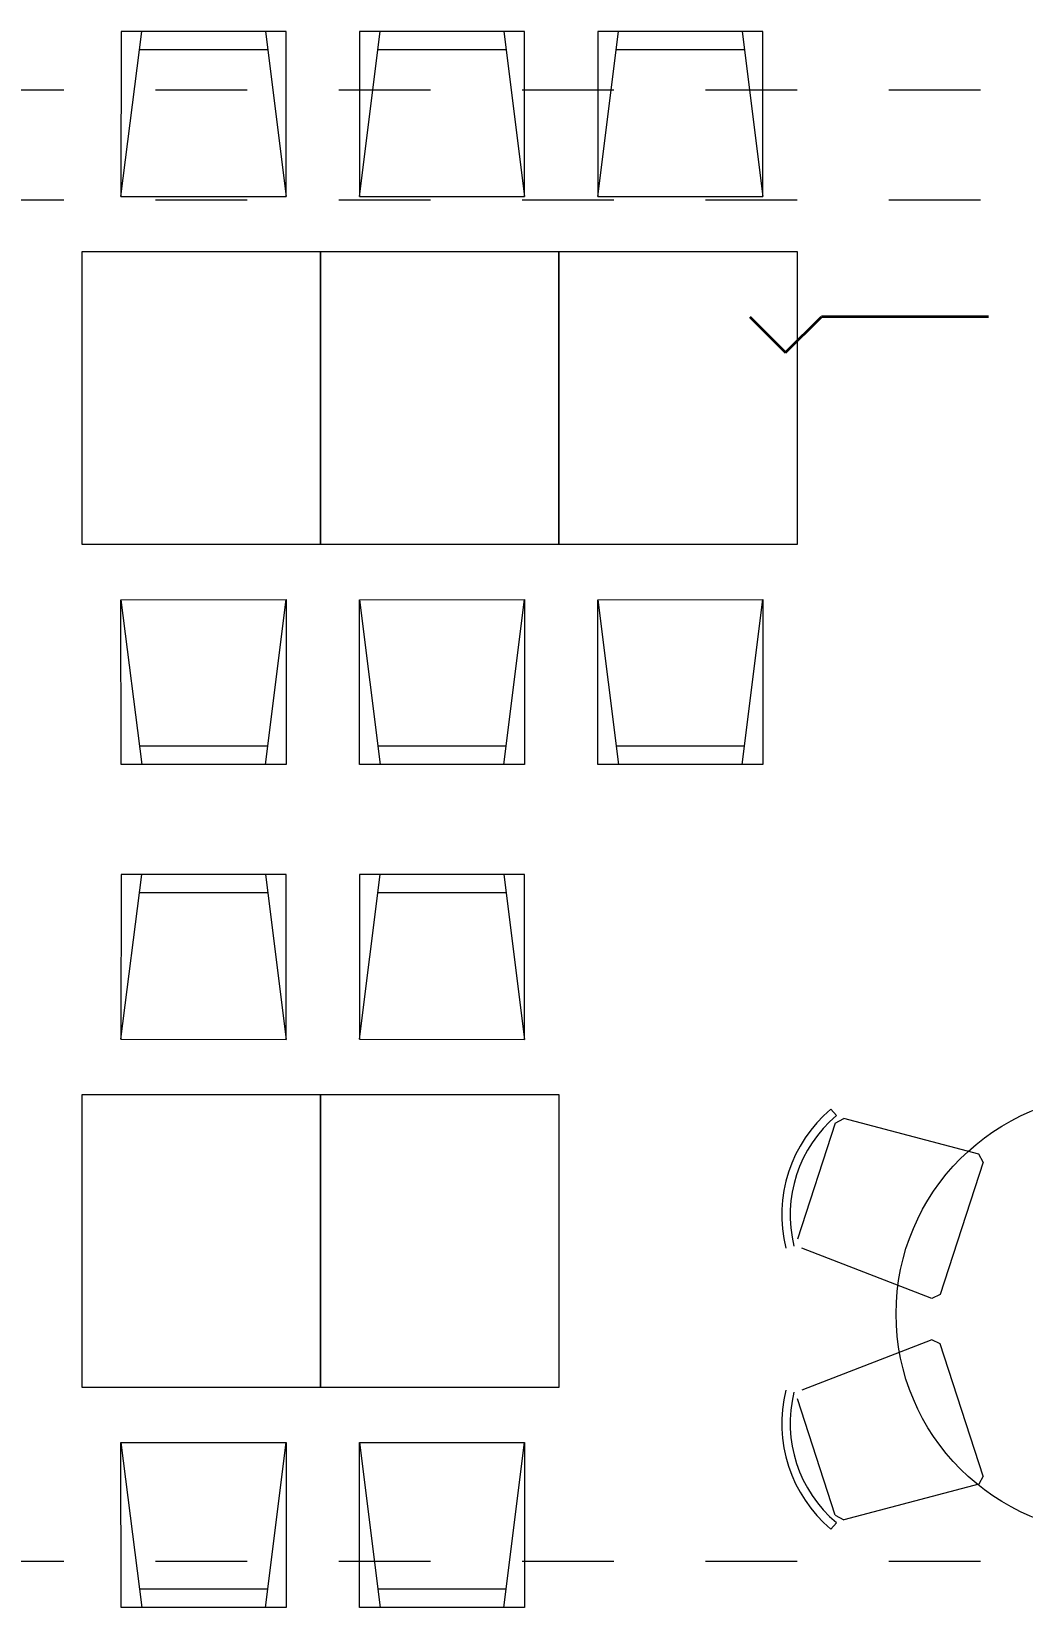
# Model space of a CAD drawing. Header units: centimetres. Extents: x -26724 to 60145, y -23645 to 6771.
# Drawn here: x -15427.4 to -15157.2, y 1428.9 to 1858.9 of the extents above; entities that cross this region are included whole.
import ezdxf

# ---------------------------------------------------------------- set-up
doc = ezdxf.new("R2010")
doc.units = ezdxf.units.CM
for name, pattern in [('ACAD_ISO04W100', [30, 24, -3, 0, -3]), ('AUSGEZOGEN', [0]), ('DALEKOVOD_VN', [5, 2.5, -2.5])]:
    doc.linetypes.add(name, pattern=pattern)
doc.layers.add('3.IZGLED 2', color=7, linetype='Continuous', lineweight=9, true_color=0x4a4a4a)
doc.layers.add('IZGLED 2', color=253, linetype='Continuous', lineweight=9, true_color=0x828282)
doc.layers.add('4.KOTE', color=88, linetype='Continuous', lineweight=15)
doc.styles.get("Standard").update_dxf_attribs({"font": 'calibri.ttf'})
doc.dimstyles.new('ja 1 50', dxfattribs={"dimtxt": 10, "dimasz": 5, "dimexe": 5, "dimexo": 5, "dimgap": 1, "dimtad": 1, "dimdec": 0, "dimtxsty": 'Standard', "dimblk": 'ARCHTICK', "dimcen": 2.5, "dimclrd": 256, "dimclrt": 7, "dimadec": 0, "dimazin": 0, "dimtfac": 1, "dimtdec": 0, "dimtix": 1, "dimtmove": 1, "dimatfit": 3, "dimldrblk": 'ARCHTICK', "dimfxl": 10, "dimfxlon": 1, "dimlwd": 0, "dimlwe": 9, "dimarcsym": 0})

# ---------------------------------------------------------------- blocks, each defined once
blk = doc.blocks.new('_ArchTick')
at = {"color": 0, "linetype": 'ByBlock', "const_width": 0.15}
blk.add_lwpolyline([(-0.5, -0.5), (0.5, 0.5)], dxfattribs=at)
blk = doc.blocks.new('*D2089')
at = {"layer": '4.KOTE', "color": 0, "lineweight": 9, "transparency": 16777216}
for p, q in [((-6.71, 1833.89), (-18.93, 1833.89)), ((-23.93, 1743.89), (-8.93, 1743.89))]:
    blk.add_line(p, q, dxfattribs=at)
at = {"layer": '4.KOTE', "lineweight": 0, "transparency": 16777216}
blk.add_line((-13.93, 1833.89), (-13.93, 1743.89), dxfattribs=at)
at = {"layer": 'Defpoints', "color": 0, "transparency": 16777216}
for p in [(0, 1833.89, 13.5), (-18710.07, 1743.89, 13.5), (-13.93, 1743.89)]:
    blk.add_point(p, dxfattribs=at)
at = {"layer": '4.KOTE', "lineweight": 0, "transparency": 16777216, "xscale": 5, "yscale": 5, "zscale": 5}
for p, rotation in [((-13.93, 1833.89), 90), ((-13.93, 1743.89), 270)]:
    blk.add_blockref('_ArchTick', p, dxfattribs=dict(at, rotation=rotation))
at = {"layer": '4.KOTE', "color": 7, "transparency": 16777216, "insert": (-20.05, 1788.89), "char_height": 10, "attachment_point": 5, "rotation": 90}
blk.add_mtext('90', dxfattribs=at)

msp = doc.modelspace()

# ---------------------------------------------------------------- linework, layer by layer
at = {"layer": '3.IZGLED 2', "transparency": 33554687}
for p, q in [((-15402.98, 1813.91, 13.5), (-15397.33, 1858.91, 13.5)), ((-15402.96, 1858.91, 13.5), (-15402.98, 1813.91, 13.5)), ((-15357.96, 1858.89, 13.5), (-15402.96, 1858.91, 13.5)), ((-15402.96, 1858.91, 13.5), (-15402.96, 1858.91, 13.5)), ((-15363.58, 1858.89, 13.5), (-15357.98, 1813.89, 13.5)), ((-15357.98, 1813.89, 13.5), (-15357.96, 1858.89, 13.5)), ((-15337.98, 1813.91, 13.5), (-15332.33, 1858.91, 13.5)), ((-15337.96, 1858.91, 13.5), (-15337.98, 1813.91, 13.5)), ((-15292.96, 1858.89, 13.5), (-15337.96, 1858.91, 13.5)), ((-15337.96, 1858.91, 13.5), (-15337.96, 1858.91, 13.5)), ((-15298.58, 1858.89, 13.5), (-15292.98, 1813.89, 13.5)), ((-15292.98, 1813.89, 13.5), (-15292.96, 1858.89, 13.5)), ((-15272.98, 1813.91, 13.5), (-15267.33, 1858.91, 13.5)), ((-15272.96, 1858.91, 13.5), (-15272.98, 1813.91, 13.5)), ((-15227.96, 1858.89, 13.5), (-15272.96, 1858.91, 13.5)), ((-15272.96, 1858.91, 13.5), (-15272.96, 1858.91, 13.5)), ((-15233.58, 1858.89, 13.5), (-15227.98, 1813.89, 13.5)), ((-15227.98, 1813.89, 13.5), (-15227.96, 1858.89, 13.5)), ((-15362.96, 1853.89, 13.5), (-15397.96, 1853.91, 13.5)), ((-15297.96, 1853.89, 13.5), (-15332.96, 1853.91, 13.5)), ((-15232.96, 1853.89, 13.5), (-15267.96, 1853.91, 13.5)), ((-15402.98, 1813.91, 13.5), (-15357.98, 1813.89, 13.5)), ((-15337.98, 1813.91, 13.5), (-15292.98, 1813.89, 13.5)), ((-15272.98, 1813.91, 13.5), (-15227.98, 1813.89, 13.5)), ((-15413.6, 1718.89, 13.5), (-15413.6, 1798.89, 13.5)), ((-15413.6, 1798.89, 13.5), (-15348.6, 1798.89, 13.5)), ((-15348.6, 1798.89, 13.5), (-15348.6, 1718.89, 13.5)), ((-15348.6, 1718.89, 13.5), (-15348.6, 1798.89, 13.5)), ((-15348.6, 1798.89, 13.5), (-15283.6, 1798.89, 13.5)), ((-15283.6, 1798.89, 13.5), (-15283.6, 1718.89, 13.5)), ((-15283.6, 1718.89, 13.5), (-15283.6, 1798.89, 13.5)), ((-15283.6, 1798.89, 13.5), (-15218.6, 1798.89, 13.5)), ((-15218.6, 1798.89, 13.5), (-15218.6, 1718.89, 13.5)), ((-15348.6, 1718.89, 13.5), (-15413.6, 1718.89, 13.5)), ((-15413.6, 1718.89, 13.5), (-15413.6, 1718.89, 13.5)), ((-15283.6, 1718.89, 13.5), (-15348.6, 1718.89, 13.5)), ((-15348.6, 1718.89, 13.5), (-15348.6, 1718.89, 13.5)), ((-15218.6, 1718.89, 13.5), (-15283.6, 1718.89, 13.5)), ((-15283.6, 1718.89, 13.5), (-15283.6, 1718.89, 13.5)), ((-15402.98, 1703.87, 13.5), (-15357.98, 1703.89, 13.5)), ((-15402.98, 1703.87, 13.5), (-15397.33, 1658.87, 13.5)), ((-15402.96, 1658.87, 13.5), (-15402.98, 1703.87, 13.5)), ((-15363.58, 1658.89, 13.5), (-15357.98, 1703.89, 13.5)), ((-15357.98, 1703.89, 13.5), (-15357.96, 1658.89, 13.5)), ((-15337.98, 1703.87, 13.5), (-15292.98, 1703.89, 13.5)), ((-15337.98, 1703.87, 13.5), (-15332.33, 1658.87, 13.5)), ((-15337.96, 1658.87, 13.5), (-15337.98, 1703.87, 13.5)), ((-15298.58, 1658.89, 13.5), (-15292.98, 1703.89, 13.5)), ((-15292.98, 1703.89, 13.5), (-15292.96, 1658.89, 13.5)), ((-15272.98, 1703.87, 13.5), (-15227.98, 1703.89, 13.5)), ((-15272.98, 1703.87, 13.5), (-15267.33, 1658.87, 13.5)), ((-15272.96, 1658.87, 13.5), (-15272.98, 1703.87, 13.5)), ((-15233.58, 1658.89, 13.5), (-15227.98, 1703.89, 13.5)), ((-15227.98, 1703.89, 13.5), (-15227.96, 1658.89, 13.5)), ((-15362.96, 1663.89, 13.5), (-15397.96, 1663.87, 13.5)), ((-15297.96, 1663.89, 13.5), (-15332.96, 1663.87, 13.5)), ((-15232.96, 1663.89, 13.5), (-15267.96, 1663.87, 13.5)), ((-15357.96, 1658.89, 13.5), (-15402.96, 1658.87, 13.5)), ((-15402.96, 1658.87, 13.5), (-15402.96, 1658.87, 13.5)), ((-15292.96, 1658.89, 13.5), (-15337.96, 1658.87, 13.5)), ((-15337.96, 1658.87, 13.5), (-15337.96, 1658.87, 13.5)), ((-15227.96, 1658.89, 13.5), (-15272.96, 1658.87, 13.5)), ((-15272.96, 1658.87, 13.5), (-15272.96, 1658.87, 13.5)), ((-15402.98, 1583.91, 13.5), (-15397.33, 1628.91, 13.5)), ((-15402.96, 1628.91, 13.5), (-15402.98, 1583.91, 13.5)), ((-15357.96, 1628.89, 13.5), (-15402.96, 1628.91, 13.5)), ((-15402.96, 1628.91, 13.5), (-15402.96, 1628.91, 13.5)), ((-15363.58, 1628.89, 13.5), (-15357.98, 1583.89, 13.5)), ((-15357.98, 1583.89, 13.5), (-15357.96, 1628.89, 13.5)), ((-15337.98, 1583.91, 13.5), (-15332.33, 1628.91, 13.5)), ((-15337.96, 1628.91, 13.5), (-15337.98, 1583.91, 13.5)), ((-15292.96, 1628.89, 13.5), (-15337.96, 1628.91, 13.5)), ((-15337.96, 1628.91, 13.5), (-15337.96, 1628.91, 13.5)), ((-15298.58, 1628.89, 13.5), (-15292.98, 1583.89, 13.5)), ((-15292.98, 1583.89, 13.5), (-15292.96, 1628.89, 13.5)), ((-15362.96, 1623.89, 13.5), (-15397.96, 1623.91, 13.5)), ((-15297.96, 1623.89, 13.5), (-15332.96, 1623.91, 13.5)), ((-15402.98, 1583.91, 13.5), (-15357.98, 1583.89, 13.5)), ((-15337.98, 1583.91, 13.5), (-15292.98, 1583.89, 13.5)), ((-15413.6, 1488.89, 13.5), (-15413.6, 1568.89, 13.5)), ((-15413.6, 1568.89, 13.5), (-15348.6, 1568.89, 13.5)), ((-15348.6, 1568.89, 13.5), (-15348.6, 1488.89, 13.5)), ((-15348.6, 1488.89, 13.5), (-15348.6, 1568.89, 13.5)), ((-15348.6, 1568.89, 13.5), (-15283.6, 1568.89, 13.5)), ((-15283.6, 1568.89, 13.5), (-15283.6, 1488.89, 13.5)), ((-15348.6, 1488.89, 13.5), (-15413.6, 1488.89, 13.5)), ((-15413.6, 1488.89, 13.5), (-15413.6, 1488.89, 13.5)), ((-15283.6, 1488.89, 13.5), (-15348.6, 1488.89, 13.5)), ((-15348.6, 1488.89, 13.5), (-15348.6, 1488.89, 13.5)), ((-15402.98, 1473.87, 13.5), (-15357.98, 1473.89, 13.5)), ((-15402.98, 1473.87, 13.5), (-15397.33, 1428.87, 13.5)), ((-15402.96, 1428.87, 13.5), (-15402.98, 1473.87, 13.5)), ((-15363.58, 1428.89, 13.5), (-15357.98, 1473.89, 13.5)), ((-15357.98, 1473.89, 13.5), (-15357.96, 1428.89, 13.5)), ((-15337.98, 1473.87, 13.5), (-15292.98, 1473.89, 13.5)), ((-15337.98, 1473.87, 13.5), (-15332.33, 1428.87, 13.5)), ((-15337.96, 1428.87, 13.5), (-15337.98, 1473.87, 13.5)), ((-15298.58, 1428.89, 13.5), (-15292.98, 1473.89, 13.5)), ((-15292.98, 1473.89, 13.5), (-15292.96, 1428.89, 13.5)), ((-15362.96, 1433.89, 13.5), (-15397.96, 1433.87, 13.5)), ((-15297.96, 1433.89, 13.5), (-15332.96, 1433.87, 13.5)), ((-15357.96, 1428.89, 13.5), (-15402.96, 1428.87, 13.5)), ((-15402.96, 1428.87, 13.5), (-15402.96, 1428.87, 13.5)), ((-15292.96, 1428.89, 13.5), (-15337.96, 1428.87, 13.5)), ((-15337.96, 1428.87, 13.5), (-15337.96, 1428.87, 13.5))]:
    msp.add_line(p, q, dxfattribs=at)
at = {"layer": '3.IZGLED 2', "linetype": 'DALEKOVOD_VN', "ltscale": 10}
for p, q in [((-14968.6, 1842.89, 13.5), (-15648.58, 1842.89, 13.5)), ((-14968.6, 1812.89, 13.5), (-15648.57, 1812.89, 13.5)), ((-14968.6, 1441.39, 13.5), (-15648.55, 1441.39, 13.5))]:
    msp.add_line(p, q, dxfattribs=at)
at = {"layer": '3.IZGLED 2', "linetype": 'AUSGEZOGEN', "transparency": 33554687}
for p, q in [((-15209.4, 1564.86, 13.5), (-15207.9, 1563.09, 13.5)), ((-15208.21, 1561.04, 13.5), (-15205.85, 1562.32, 13.5)), ((-15169.08, 1552.6, 13.5), (-15205.85, 1562.32, 13.5)), ((-15208.21, 1561.04, 13.5), (-15218.51, 1529.33, 13.5)), ((-15167.86, 1550.36, 13.5), (-15169.08, 1552.6, 13.5)), ((-15167.86, 1550.36, 13.5), (-15179.6, 1514.26, 13.5)), ((-15181.9, 1513.16, 13.5), (-15217.35, 1526.9, 13.5)), ((-15179.6, 1514.26, 13.5), (-15181.9, 1513.16, 13.5)), ((-15181.9, 1501.94, 13.5), (-15217.35, 1488.2, 13.5)), ((-15179.6, 1500.84, 13.5), (-15181.9, 1501.94, 13.5)), ((-15167.86, 1464.74, 13.5), (-15179.6, 1500.84, 13.5)), ((-15208.21, 1454.07, 13.5), (-15218.51, 1485.77, 13.5)), ((-15169.08, 1462.5, 13.5), (-15205.85, 1452.78, 13.5)), ((-15167.86, 1464.74, 13.5), (-15169.08, 1462.5, 13.5)), ((-15208.21, 1454.07, 13.5), (-15205.85, 1452.78, 13.5)), ((-15209.4, 1450.24, 13.5), (-15207.9, 1452.01, 13.5))]:
    msp.add_line(p, q, dxfattribs=at)
msp.add_circle((-15131.71, 1508.99, 13.5), 59.9, dxfattribs=at)
for centre, radius, start, end in [((-15184.99, 1535.97, 13.5), 37.82, 130.1974, 193.8026), ((-15184.99, 1535.97, 13.5), 35.5, 130.1974, 193.8026), ((-15184.99, 1479.13, 13.5), 37.82, 166.1974, 229.8026), ((-15184.99, 1479.13, 13.5), 35.5, 166.1974, 229.8026)]:
    msp.add_arc(centre, radius, start, end, dxfattribs=at)
at = {"layer": 'IZGLED 2', "color": 32, "lineweight": 35}
for p, q in [((-15231.5, 1781.07), (-15221.73, 1771.3)), ((-15221.73, 1771.3), (-15211.96, 1781.07))]:
    msp.add_line(p, q, dxfattribs=at)
at = {"layer": 'IZGLED 2', "color": 32, "linetype": 'ACAD_ISO04W100', "lineweight": 35, "ltscale": 5}
msp.add_line((-14265.78, 1781.07), (-15211.96, 1781.07), dxfattribs=at)

# ---------------------------------------------------------------- dimensions: what is measured, and where the dimension line sits
at = {"layer": '4.KOTE'}
dim = msp.add_linear_dim(base=(-13.93, 1743.89), p1=(0, 1833.89, 13.5), p2=(-18710.07, 1743.89, 13.5), angle=90, dimstyle='ja 1 50', dxfattribs=at)
dim.commit()
dim.dimension.update_dxf_attribs({"geometry": '*D2089', "text_midpoint": (-20.05, 1788.89)})

doc.saveas('drawing.dxf')
